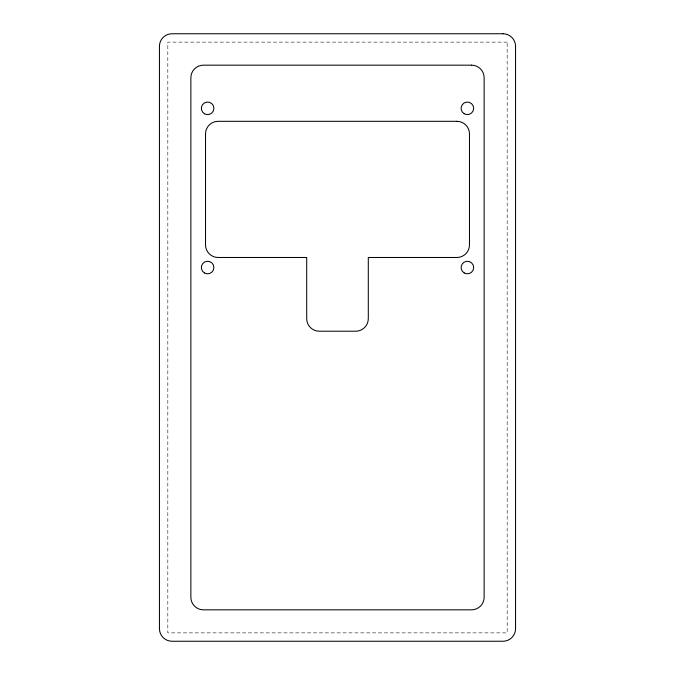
<?xml version="1.0" encoding="UTF-8"?>
<svg xmlns="http://www.w3.org/2000/svg" width="675" height="675" viewBox="0 0 675 675"><rect width="100%" height="100%" fill="white"/><g stroke="black" fill="none" stroke-linecap="round" stroke-linejoin="round"><path stroke-width="0.51" stroke-dasharray="3.38 2.53" d="M507.178 42.128L167.822 42.128L167.822 632.872L507.178 632.872L507.178 42.128"/><path stroke-width="1.01" d="M502.993 33.75L172.007 33.75A12.572 12.572 0 0 0 159.443 46.322L159.443 628.678A12.572 12.572 0 0 0 172.007 641.25L502.993 641.25A12.572 12.572 0 0 0 515.557 628.678L515.557 46.322A12.572 12.572 0 0 0 502.993 33.75M471.572 65.171L203.428 65.171A12.572 12.572 0 0 0 190.865 77.743L190.865 597.257A12.572 12.572 0 0 0 203.428 609.829L471.572 609.829A12.572 12.572 0 0 0 484.135 597.257L484.135 77.743A12.572 12.572 0 0 0 471.572 65.171M456.907 121.314L218.093 121.314A12.572 12.572 0 0 0 205.529 133.886L205.529 244.907A12.572 12.572 0 0 0 218.093 257.479L306.703 257.479L306.703 318.651A12.572 12.572 0 0 0 319.275 331.214L355.725 331.214A12.572 12.572 0 0 0 368.297 318.651L368.297 257.479L456.907 257.479A12.572 12.572 0 0 0 469.471 244.907L469.471 133.886A12.572 12.572 0 0 0 456.907 121.314M464.24 113.771A6.286 6.286 0 0 0 473.664 108.329A6.286 6.286 0 0 0 464.24 102.887A6.286 6.286 0 0 0 464.24 113.771M204.474 113.771A6.286 6.286 0 0 0 213.907 108.329A6.286 6.286 0 0 0 204.474 102.887A6.286 6.286 0 0 0 204.474 113.771M464.24 272.978A6.286 6.286 0 0 0 473.664 267.536A6.286 6.286 0 0 0 464.24 262.094A6.286 6.286 0 0 0 464.24 272.978M204.474 272.978A6.286 6.286 0 0 0 213.907 267.536A6.286 6.286 0 0 0 204.474 262.094A6.286 6.286 0 0 0 204.474 272.978"/></g></svg>
